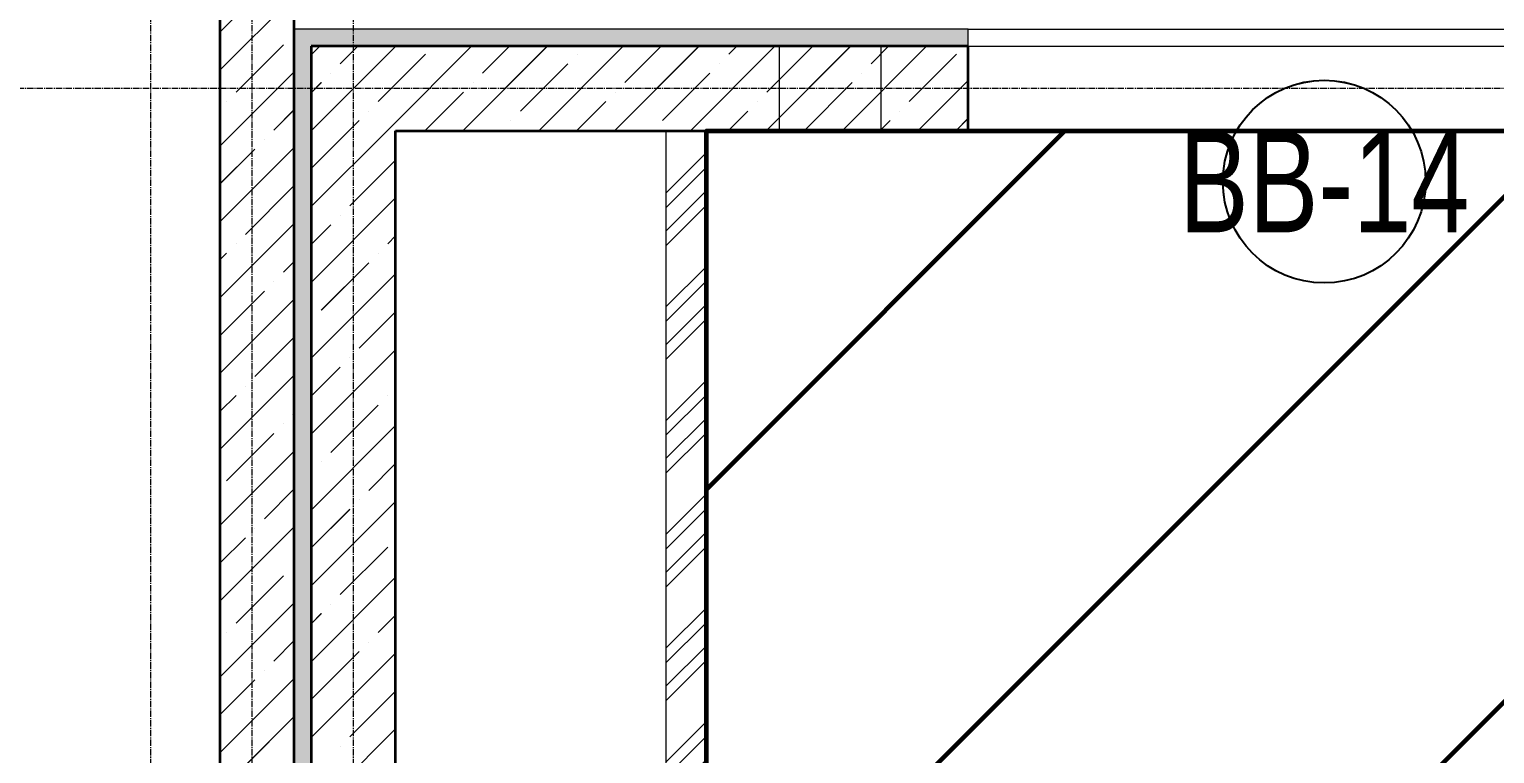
# Model space of a CAD drawing. Header units: millimetres. Extents: x 470010 to 1231400, y -134005 to 421770.
# Drawn here: x 684814 to 689152, y -27180 to -25036 of the extents above; entities that cross this region are included whole.
import ezdxf
from ezdxf.enums import TextEntityAlignment as Align

# ---------------------------------------------------------------- set-up
doc = ezdxf.new("R2010")
doc.units = ezdxf.units.MM
doc.linetypes.add('CENTER2', pattern=[28.575, 19.05, -3.175, 3.175, -3.175])
doc.layers.get('Defpoints').update_dxf_attribs({"color": 140})
for name, color, linetype, lineweight in [('0) шп потолок', 3, 'Continuous', 60), ('АР_Витраж марка', 140, 'Continuous', 9), ('АР_Стены ЖБ', 7, 'Continuous', 35), ('АР_Стены кирпич', 32, 'Continuous', 20), ('АР_Стены_дефшов', 4, 'Continuous', 0), ('АР_Штриховка', 8, 'Continuous', 0)]:
    doc.layers.add(name, color=color, linetype=linetype, lineweight=lineweight)
doc.layers.add('РД_Оси_100', color=7, linetype='Continuous', lineweight=0, true_color=0x525252)
doc.styles.add('Arial_09', font='ARIALN.TTF', dxfattribs={"width": 0.9})
doc.styles.add('style1', font='ARIALN.TTF')

# ---------------------------------------------------------------- blocks, each defined once
blk = doc.blocks.new('СОШ_2200_АР_ОСИ_М100_28.05.24')
at = {"layer": 'РД_Оси_100', "color": 251, "linetype": 'CENTER2', "true_color": 0x636466}
for points in [[(12000.12, -6155), (12300, -5755), (12300, 139538.679), (12000, 139938.679)], [(12600, -6155), (12600, 139938.679)], [(13200, -6155), (12900, -5755), (12900, 139538.679), (13220.167, 139939.357)], [(78274.959, 68400), (-5454.958, 68400), (-5954.958, 68250)]]:
    blk.add_lwpolyline(points, dxfattribs=at)
blk = doc.blocks.new('МаркаВитража1')
at = {"layer": 'Defpoints'}
blk.add_circle((0, 0), 3, dxfattribs=at)
at = {"color": 0, "linetype": 'ByBlock', "lineweight": -2, "style": 'Arial_09', "width": 0.9}
blk.add_attdef('АР-ОКНО:НАИМЕНОВАНИЕ', text='', height=3, dxfattribs=at).set_placement((0, 0), align=Align.MIDDLE)
blk = doc.blocks.new('A$C9108343f')
at = {"layer": 'АР_Штриховка', "linetype": 'Continuous', "lineweight": 0, "true_color": 0x000000}
h = blk.add_hatch(dxfattribs=at)
h.set_pattern_fill('HONEY', color=18, scale=10, style=0)
h.set_pattern_definition([(2e-15, (-63444.083, -115658.25), (47.625, 27.4963065), [31.75, -63.5]), (120, (-63444.083, -115658.25), (-47.625, 27.4963066), [31.75, -63.5]), (60, (-63444.083, -115658.25), (1e-07, 54.992613), [-63.5, 31.75])])
h.paths.add_polyline_path([(19880, 70830), (19930, 70780), (19930, 75280), (19880, 75330)], flags=0)
h = blk.add_hatch(dxfattribs=at)
h.set_pattern_fill('HONEY', color=18, scale=10, angle=-360, style=0)
h.set_pattern_definition([(5e-12, (-63444.083, -115658.25), (47.625, 27.4963065), [31.75, -63.5]), (120, (-63444.083, -115658.25), (-47.625, 27.4963066), [31.75, -63.5]), (60, (-63444.083, -115658.25), (1e-07, 54.992613), [-63.5, 31.75])])
h.paths.add_polyline_path([(19880, 75330), (19930, 75280), (21875, 75280), (21875, 75330)], flags=0)
h.paths.add_polyline_path([(23875, 75330), (23875, 75280), (27355, 75280), (27355, 75330)], flags=0)
h = blk.add_hatch(dxfattribs=at)
h.set_pattern_fill('ANSI32', color=18, scale=25, angle=-360, style=0)
h.set_pattern_definition([(45, (-63444.08, -115658.25), (-168.3798, 168.3798), []), (45, (-63331.83, -115658.25), (-168.3798, 168.3798), [])])
h.paths.add_polyline_path([(21100, 75030), (20980, 75030), (20980, 72320.7), (21010, 72240.7), (21100, 72200.7)], flags=0)
h.paths.add_polyline_path([(21100, 72200.7), (21010, 72240.7), (20980, 72200.7), (20980, 72200), (21100, 72200)], flags=0)
h.paths.add_polyline_path([(21100, 70880), (20980, 70880), (20980, 70650), (21100, 70530)], flags=0)
at = {"layer": '0) шп потолок'}
blk.add_lwpolyline([(21100, 70530), (21100, 75030), (23875, 75030)], dxfattribs=at)
at = {"layer": 'АР_Стены ЖБ', "color": 18, "linetype": 'Continuous', "lineweight": 35, "true_color": 0x000000}
for p, q in [((19660, 75730), (19660, 71050)), ((19880, 70830), (19880, 75730)), ((21875, 75280), (19930, 75280)), ((19930, 75280), (19930, 70780)), ((21875, 75030), (21875, 75280)), ((20180, 75030), (21875, 75030)), ((20180, 70530), (20180, 75030))]:
    blk.add_line(p, q, dxfattribs=at)
at = {"layer": 'АР_Стены ЖБ', "color": 18, "linetype": 'Continuous', "lineweight": 15, "true_color": 0x000000}
for p, q in [((21316.8, 75030), (21316.8, 75280)), ((21616.8, 75280), (21616.8, 75030))]:
    blk.add_line(p, q, dxfattribs=at)
at = {"layer": 'АР_Стены кирпич', "color": 18, "linetype": 'Continuous', "lineweight": 20, "true_color": 0x000000}
for p, q in [((21100, 75030), (20980, 75030)), ((20980, 75030), (20980, 72320.7)), ((21100, 72200.7), (21100, 75030))]:
    blk.add_line(p, q, dxfattribs=at)
at = {"layer": 'АР_Стены_дефшов', "color": 18, "linetype": 'Continuous', "lineweight": 0, "true_color": 0x000000}
for p, q in [((19880, 75330), (19880, 70830)), ((21875, 75330), (19880, 75330)), ((21875, 75280), (21875, 75330)), ((19930, 70780), (19930, 75280)), ((19930, 75280), (21875, 75280))]:
    blk.add_line(p, q, dxfattribs=at)
at = {"layer": 'АР_Стены_дефшов', "color": 18, "linetype": 'Continuous', "lineweight": 15, "true_color": 0x000000}
for p, q in [((21875, 75330), (23875, 75330)), ((21875, 75280), (23875, 75280))]:
    blk.add_line(p, q, dxfattribs=at)
at = {"layer": 'АР_Штриховка', "color": 18, "linetype": 'Continuous', "lineweight": 5, "true_color": 0x000000}
for p, q in [((19660, 75208.9), (19880, 75428.9)), ((19660, 75321.2), (19735.5, 75396.7)), ((19707.5, 75144.1), (19847.8, 75284.4)), ((19875.9, 75312.5), (19875.9, 75312.5)), ((19942.8, 75267.2), (19955.6, 75280)), ((20016.2, 75228.3), (20067.9, 75280)), ((20055, 75154.9), (20180.1, 75280)), ((20167.3, 75042.7), (20404.6, 75280)), ((20379.1, 75030), (20629.1, 75280)), ((20437.1, 75200.3), (20516.9, 75280)), ((20603.6, 75030), (20853.6, 75280)), ((20828.1, 75030), (21078.1, 75280)), ((20858.1, 75172.2), (20965.9, 75280)), ((21052.6, 75030), (21302.6, 75280)), ((21166.8, 75256.4), (21190.4, 75280)), ((21277.1, 75030), (21527.1, 75280)), ((21279, 75144.1), (21414.9, 75280)), ((21501.7, 75030), (21751.7, 75280)), ((21587.7, 75228.3), (21639.4, 75280)), ((19930, 75254.4), (19942.8, 75267.2)), ((20128.4, 75116.1), (20268.7, 75256.4)), ((20549.4, 75088), (20689.7, 75228.3)), ((20717.8, 75256.4), (20717.8, 75256.4)), ((21138.7, 75228.3), (21138.7, 75228.3)), ((21700, 75116.1), (21840.3, 75256.4)), ((19660, 74984.4), (19880, 75204.4)), ((19988.1, 75200.3), (19988.1, 75200.3)), ((20970.3, 75059.9), (21110.6, 75200.3)), ((21559.7, 75200.3), (21559.7, 75200.3)), ((19930, 75142.1), (19960, 75172.2)), ((19930, 75029.9), (20055, 75154.9)), ((20266.9, 75030), (20381, 75144.1)), ((20409.1, 75172.2), (20409.1, 75172.2)), ((20830, 75144.1), (20830, 75144.1)), ((21391.3, 75031.9), (21531.6, 75172.2)), ((21726.2, 75030), (21875, 75178.8)), ((19679.4, 75116.1), (19679.4, 75116.1)), ((20715.9, 75030), (20801.9, 75116.1)), ((21251, 75116.1), (21251, 75116.1)), ((19819.7, 75031.9), (19880, 75092.2)), ((19932, 74919.6), (20072.3, 75059.9)), ((20100.4, 75088), (20100.4, 75088)), ((20521.3, 75059.9), (20521.3, 75059.9)), ((21164.9, 75030), (21222.9, 75088)), ((21613.9, 75030), (21643.8, 75059.9)), ((21671.9, 75088), (21671.9, 75088)), ((21838.4, 75030), (21875, 75066.5)), ((19930, 74805.3), (20167.3, 75042.7)), ((20491.4, 75030), (20493.2, 75031.9)), ((20942.3, 75031.9), (20942.3, 75031.9)), ((19660, 74759.9), (19880, 74979.9)), ((19660, 74872.2), (19763.6, 74975.7)), ((19791.7, 75003.8), (19791.7, 75003.8)), ((20044.2, 74807.4), (20180, 74943.1)), ((19735.5, 74723.2), (19875.9, 74863.5)), ((19930, 74580.8), (20180, 74830.8)), ((19660, 74535.4), (19880, 74755.4)), ((19930, 74693.1), (19988.1, 74751.2)), ((20016.2, 74779.3), (20016.2, 74779.3)), ((20156.5, 74695.1), (20180, 74718.6)), ((19660, 74647.6), (19679.4, 74667.1)), ((19707.5, 74695.1), (19707.5, 74695.1)), ((20128.4, 74667.1), (20128.4, 74667.1)), ((19847.8, 74610.9), (19880, 74643.1)), ((19960, 74498.7), (20100.4, 74639)), ((19819.7, 74582.9), (19819.7, 74582.9)), ((19930, 74356.3), (20180, 74606.3)), ((19660, 74423.1), (19791.7, 74554.8)), ((19660, 74310.9), (19880, 74530.9)), ((20072.3, 74386.4), (20180, 74494.1)), ((19932, 74470.6), (19932, 74470.6)), ((19763.6, 74302.2), (19880, 74418.6)), ((19930, 74131.8), (20180, 74381.8)), ((19930, 74244.1), (20016.2, 74330.3)), ((20044.2, 74358.4), (20044.2, 74358.4)), ((19660, 74086.4), (19880, 74306.4)), ((19735.5, 74274.2), (19735.5, 74274.2)), ((19660, 74198.6), (19707.5, 74246.1)), ((20156.5, 74246.1), (20156.5, 74246.1)), ((19875.9, 74190), (19880, 74194.1)), ((19988.1, 74077.7), (20128.4, 74218)), ((19847.8, 74161.9), (19847.8, 74161.9)), ((19930, 73907.3), (20180, 74157.3)), ((19679.4, 73993.5), (19819.7, 74133.9)), ((19660, 73861.9), (19880, 74081.9)), ((19930, 74019.6), (19932, 74021.6)), ((19960, 74049.7), (19960, 74049.7)), ((20100.4, 73965.5), (20180, 74045.1)), ((19791.7, 73881.3), (19880, 73969.6)), ((19930, 73682.8), (20180, 73932.8)), ((20072.3, 73937.4), (20072.3, 73937.4)), ((19930, 73795.1), (20044.2, 73909.3)), ((19660, 73637.4), (19880, 73857.4)), ((19763.6, 73853.2), (19763.6, 73853.2)), ((19660, 73749.6), (19735.5, 73825.2)), ((20016.2, 73656.8), (20156.5, 73797.1)), ((19707.5, 73572.6), (19847.8, 73712.9)), ((19875.9, 73741), (19875.9, 73741)), ((19930, 73458.3), (20180, 73708.3)), ((19660, 73412.9), (19880, 73632.9)), ((19988.1, 73628.7), (19988.1, 73628.7)), ((19930, 73570.6), (19960, 73600.6)), ((20128.4, 73544.5), (20180, 73596.1)), ((19679.4, 73544.5), (19679.4, 73544.5)), ((19819.7, 73460.3), (19880, 73520.6)), ((20100.4, 73516.5), (20100.4, 73516.5)), ((19930, 73233.8), (20180, 73483.8)), ((19932, 73348.1), (20072.3, 73488.4)), ((19660, 73188.4), (19880, 73408.4)), ((19791.7, 73432.3), (19791.7, 73432.3)), ((19660, 73300.6), (19763.6, 73404.2)), ((20044.2, 73235.8), (20180, 73371.5)), ((19735.5, 73151.6), (19875.9, 73292)), ((19930, 73009.3), (20180, 73259.3)), ((20016.2, 73207.8), (20016.2, 73207.8))]:
    blk.add_line(p, q, dxfattribs=at)
at = {"layer": 'АР_Витраж марка', "color": 18, "linetype": 'Continuous', "lineweight": 15, "true_color": 0x000000, "xscale": 100, "yscale": 100, "zscale": 100}
blk.add_blockref('МаркаВитража1', (22929.2, 74879.2), dxfattribs=at).add_auto_attribs({'АР-ОКНО:НАИМЕНОВАНИЕ': 'ВВ-14'})
at = {"layer": 'РД_Оси_100'}
blk.add_blockref('СОШ_2200_АР_ОСИ_М100_28.05.24', (7155, 6755), dxfattribs=at)
at = {"layer": 'Defpoints', "color": 18, "true_color": 0x000000, "style": 'style1'}
for p in [(143949.3, 316089.1), (143975, 281639.5), (143890.4, 273244.7), (143840, 264276.8), (143967.8, 254892.4), (12252, 104178.1), (12382.6, 96023.1)]:
    blk.add_attdef('АР-ПОМЕЩЕНИЕ:НАИМЕНОВАНИЕ', text='', height=100, dxfattribs=at).set_placement(p, align=Align.MIDDLE)
at = {"layer": 'Defpoints', "color": 18, "true_color": 0x000000, "style": 'style1', "flags": 8}
for p in [(143951.3, 279099.1), (143848.3, 269251.1), (143875.3, 260094.2), (144049.7, 250824.7), (163419.3, 238153.4), (155897.5, 237966), (183037.2, 237966), (143342.9, 237876.2)]:
    blk.add_attdef('АР-ПОМЕЩЕНИЕ:НАИМЕНОВАНИЕ', text='', height=100, dxfattribs=at).set_placement(p, align=Align.MIDDLE)

msp = doc.modelspace()

# ---------------------------------------------------------------- hatches: boundary and pattern name
at = {"layer": '0) шп потолок'}
h = msp.add_hatch(dxfattribs=at)
h.set_pattern_fill('ANSI31', color=3, scale=333)
h.paths.add_polyline_path([(685063.57, -43411.242), (685063.57, -42811.242), (685063.57, -42611.242), (685063.57, -42011.242), (685063.57, -41861.242), (685063.57, -40961.242), (685063.57, -39861.242), (685063.57, -39651.242), (685063.57, -38161.242), (685063.57, -37586.487), (684843.57, -37586.487), (684843.57, -37296.487), (685063.57, -37296.487), (685063.57, -36061.242), (685063.57, -35161.242), (685063.57, -34061.242), (685063.57, -32711.242), (685063.57, -32521.242), (685073.57, -32301.242), (692853.57, -32301.242), (692853.57, -32011.242), (692863.047, -28611.242), (692853.57, -28611.242), (692853.57, -27711.242), (692863.831, -26236.242), (689593.57, -26236.242), (689593.57, -25336.242), (687593.57, -25336.242), (687593.57, -25336.242), (686818.57, -25336.242), (686818.57, -29836.242), (685077.58, -29836.242), (682453.57, -29836.242), (682453.57, -30256.242), (680783.57, -30256.242), (680783.57, -54091.242), (681303.57, -54091.242), (681303.57, -54504.57), (681723.244, -54504.57), (681723.244, -54721.242), (683963.896, -54721.242), (683963.896, -54504.57), (684383.57, -54504.57), (684383.57, -54721.242), (684543.57, -54721.242), (684543.57, -54091.242), (684543.57, -52221.242), (685063.57, -52221.242), (685063.57, -51311.242), (685063.57, -50111.242), (685063.57, -49811.242), (685063.57, -46911.242), (685063.57, -46311.242), (685063.57, -45411.242)])
at = {"layer": 'АР_Штриховка', "linetype": 'Continuous', "lineweight": 0, "true_color": 0x000000}
h = msp.add_hatch(dxfattribs=at)
h.set_pattern_fill('HONEY', color=18, scale=10, style=0)
h.set_pattern_definition([(2e-15, (602274.53, -216024.492), (47.625, 27.4963065), [31.75, -63.5]), (120, (602274.53, -216024.492), (-47.625, 27.4963066), [31.75, -63.5]), (60, (602274.53, -216024.492), (1e-07, 54.992613), [-63.5, 31.75])])
h.paths.add_polyline_path([(685598.57, -29536.242), (685648.57, -29586.242), (685648.57, -25086.242), (685598.57, -25036.242)], flags=0)
h = msp.add_hatch(dxfattribs=at)
h.set_pattern_fill('HONEY', color=18, scale=10, angle=-360, style=0)
h.set_pattern_definition([(5e-12, (602274.53, -216024.492), (47.625, 27.4963065), [31.75, -63.5]), (120, (602274.53, -216024.492), (-47.625, 27.4963066), [31.75, -63.5]), (60, (602274.53, -216024.492), (1e-07, 54.992613), [-63.5, 31.75])])
h.paths.add_polyline_path([(685598.57, -25036.242), (685648.57, -25086.242), (687593.57, -25086.242), (687593.57, -25036.242)], flags=0)
h.paths.add_polyline_path([(689593.57, -25036.242), (689593.57, -25086.242), (693073.57, -25086.242), (693073.57, -25036.242)], flags=0)
h = msp.add_hatch(dxfattribs=at)
h.set_pattern_fill('ANSI32', color=18, scale=25, angle=-360, style=0)
h.set_pattern_definition([(45, (602274.53, -216024.5), (-168.3798, 168.3798), []), (45, (602386.78, -216024.5), (-168.3798, 168.3798), [])])
h.paths.add_polyline_path([(686818.57, -25336.242), (686698.57, -25336.242), (686698.57, -28045.521), (686728.57, -28125.521), (686818.57, -28165.521)], flags=0)
h.paths.add_polyline_path([(686818.57, -28165.521), (686728.57, -28125.521), (686698.57, -28165.521), (686698.57, -28166.242), (686818.57, -28166.242)], flags=0)
h.paths.add_polyline_path([(686818.57, -29486.242), (686698.57, -29486.242), (686698.57, -29716.242), (686818.57, -29836.242)], flags=0)

# ---------------------------------------------------------------- linework, layer by layer
at = {"layer": '0) шп потолок'}
msp.add_lwpolyline([(686818.57, -29836.242), (686818.57, -25336.242), (689593.57, -25336.242)], dxfattribs=at)
at = {"layer": 'АР_Стены ЖБ', "color": 18, "linetype": 'Continuous', "lineweight": 35, "true_color": 0x000000}
for p, q in [((685378.618, -24636.235), (685378.618, -29316.242)), ((685598.618, -29536.242), (685598.618, -24636.235)), ((687593.57, -25086.242), (685648.57, -25086.242)), ((685648.57, -25086.242), (685648.57, -29586.242)), ((687593.57, -25336.242), (687593.57, -25086.242)), ((685898.57, -25336.242), (687593.57, -25336.242)), ((685898.57, -29836.242), (685898.57, -25336.242))]:
    msp.add_line(p, q, dxfattribs=at)
at = {"layer": 'АР_Стены ЖБ', "color": 18, "linetype": 'Continuous', "lineweight": 15, "true_color": 0x000000}
for p, q in [((687035.449, -25336.242), (687035.449, -25086.242)), ((687335.449, -25086.242), (687335.449, -25336.242))]:
    msp.add_line(p, q, dxfattribs=at)
at = {"layer": 'АР_Стены кирпич', "color": 18, "linetype": 'Continuous', "lineweight": 20, "true_color": 0x000000}
for p, q in [((686818.57, -25336.242), (686698.57, -25336.242)), ((686698.57, -25336.242), (686698.57, -28045.521)), ((686818.57, -28165.521), (686818.57, -25336.242))]:
    msp.add_line(p, q, dxfattribs=at)
at = {"layer": 'АР_Стены_дефшов', "color": 18, "linetype": 'Continuous', "lineweight": 0, "true_color": 0x000000}
for p, q in [((685598.57, -25036.242), (685598.57, -29536.242)), ((687593.57, -25036.242), (685598.57, -25036.242)), ((687593.57, -25086.242), (687593.57, -25036.242)), ((685648.57, -29586.242), (685648.57, -25086.242)), ((685648.57, -25086.242), (687593.57, -25086.242))]:
    msp.add_line(p, q, dxfattribs=at)
at = {"layer": 'АР_Стены_дефшов', "color": 18, "linetype": 'Continuous', "lineweight": 15, "true_color": 0x000000}
for p, q in [((687593.57, -25036.242), (689593.57, -25036.242)), ((687593.57, -25086.242), (689593.57, -25086.242))]:
    msp.add_line(p, q, dxfattribs=at)
at = {"layer": 'АР_Штриховка', "color": 18, "linetype": 'Continuous', "lineweight": 5, "true_color": 0x000000}
for p, q in [((685378.618, -25157.33), (685598.618, -24937.33)), ((685378.618, -25045.077), (685454.151, -24969.543)), ((685426.088, -25222.113), (685566.405, -25081.796)), ((685648.57, -25111.884), (685661.391, -25099.063)), ((685661.391, -25099.063), (685674.212, -25086.242)), ((685734.784, -25137.923), (685786.465, -25086.242)), ((685773.644, -25211.316), (685898.718, -25086.242)), ((685847.038, -25250.176), (685987.354, -25109.859)), ((685885.897, -25323.569), (686123.225, -25086.242)), ((686097.731, -25336.242), (686347.731, -25086.242)), ((686155.734, -25165.986), (686235.478, -25086.242)), ((686322.237, -25336.242), (686572.237, -25086.242)), ((686546.744, -25336.242), (686796.744, -25086.242)), ((686576.684, -25194.049), (686684.491, -25086.242)), ((686771.25, -25336.242), (687021.25, -25086.242)), ((686885.38, -25109.859), (686908.997, -25086.242)), ((686995.757, -25336.242), (687245.757, -25086.242)), ((686997.633, -25222.113), (687133.503, -25086.242)), ((687220.263, -25336.242), (687470.263, -25086.242)), ((687306.329, -25137.923), (687358.01, -25086.242)), ((687418.583, -25250.176), (687558.899, -25109.859)), ((685378.618, -25381.836), (685598.618, -25161.836)), ((686267.987, -25278.239), (686408.304, -25137.923)), ((685648.57, -25224.137), (685678.658, -25194.049)), ((686688.937, -25306.302), (686829.253, -25165.986)), ((687109.886, -25334.366), (687250.203, -25194.049)), ((687444.769, -25336.242), (687593.57, -25187.442)), ((685648.57, -25336.39), (685773.644, -25211.316)), ((685985.478, -25336.242), (686099.607, -25222.113)), ((685538.341, -25334.366), (685598.618, -25274.089)), ((686434.491, -25336.242), (686520.557, -25250.176)), ((686883.503, -25336.242), (686941.506, -25278.239)), ((685648.57, -25560.897), (685885.897, -25323.569)), ((685650.595, -25446.619), (685790.911, -25306.302)), ((686209.984, -25336.242), (686211.861, -25334.366)), ((687332.516, -25336.242), (687362.456, -25306.302)), ((687557.023, -25336.242), (687593.57, -25299.695)), ((685378.618, -25606.343), (685598.618, -25386.343)), ((685378.618, -25494.089), (685482.215, -25390.492)), ((685762.848, -25558.872), (685898.57, -25423.15)), ((685454.151, -25643.062), (685594.468, -25502.746)), ((685648.57, -25785.403), (685898.57, -25535.403)), ((685378.618, -25830.849), (685598.618, -25610.849)), ((685648.57, -25673.15), (685706.721, -25614.999)), ((685875.101, -25671.125), (685898.57, -25647.656)), ((685378.618, -25718.596), (685398.025, -25699.189)), ((685566.405, -25755.315), (685598.618, -25723.102)), ((685648.57, -26009.91), (685898.57, -25759.91)), ((685678.658, -25867.568), (685818.974, -25727.252)), ((685378.618, -25943.102), (685510.278, -25811.442)), ((685378.618, -26055.355), (685598.618, -25835.355)), ((685790.911, -25979.822), (685898.57, -25872.163)), ((685482.215, -26064.012), (685598.618, -25947.609)), ((685648.57, -26234.416), (685898.57, -25984.416)), ((685378.618, -26279.862), (685598.618, -26059.862)), ((685648.57, -26122.163), (685734.784, -26035.948)), ((685378.618, -26167.609), (685426.088, -26120.138)), ((685706.721, -26288.518), (685847.038, -26148.201)), ((685594.468, -26176.265), (685598.618, -26172.115)), ((685398.025, -26372.708), (685538.341, -26232.391)), ((685648.57, -26458.922), (685898.57, -26208.922)), ((685378.618, -26504.368), (685598.618, -26284.368)), ((685818.974, -26400.771), (685898.57, -26321.176)), ((685648.57, -26346.669), (685650.595, -26344.645)), ((685510.278, -26484.961), (685598.618, -26396.621)), ((685648.57, -26683.429), (685898.57, -26433.429)), ((685648.57, -26571.176), (685762.848, -26456.898)), ((685378.618, -26728.875), (685598.618, -26508.875)), ((685378.618, -26616.621), (685454.151, -26541.088)), ((685734.784, -26709.467), (685875.101, -26569.151)), ((685426.088, -26793.657), (685566.405, -26653.341)), ((685648.57, -26907.935), (685898.57, -26657.935)), ((685378.618, -26953.381), (685598.618, -26733.381)), ((685648.57, -26795.682), (685678.658, -26765.594)), ((685847.038, -26821.721), (685898.57, -26770.188)), ((685538.341, -26905.911), (685598.618, -26845.634)), ((685648.57, -27132.442), (685898.57, -26882.442)), ((685650.595, -27018.164), (685790.911, -26877.847)), ((685378.618, -27177.887), (685598.618, -26957.887)), ((685378.618, -27065.634), (685482.215, -26962.037)), ((685762.848, -27130.417), (685898.57, -26994.695)), ((685454.151, -27214.607), (685594.468, -27074.29)), ((685648.57, -27356.948), (685898.57, -27106.948))]:
    msp.add_line(p, q, dxfattribs=at)

# ---------------------------------------------------------------- block references
msp.add_blockref('A$C9108343f', (665718.612, -100366.242))
at = {"layer": 'АР_Витраж марка', "color": 18, "linetype": 'Continuous', "lineweight": 15, "true_color": 0x000000, "xscale": 100, "yscale": 100, "zscale": 100}
msp.add_blockref('МаркаВитража1', (688647.797, -25487.062), dxfattribs=at).add_auto_attribs({'АР-ОКНО:НАИМЕНОВАНИЕ': 'ВВ-14'})
at = {"layer": 'РД_Оси_100'}
msp.add_blockref('СОШ_2200_АР_ОСИ_М100_28.05.24', (672873.57, -93611.242), dxfattribs=at)

doc.saveas('drawing.dxf')
